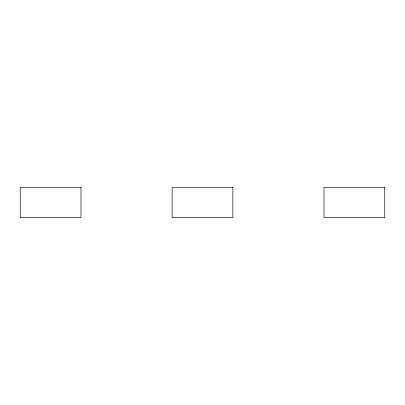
<?xml version="1.0" encoding="UTF-8"?>
<svg xmlns="http://www.w3.org/2000/svg" width="405" height="405" viewBox="0 0 405 405"><rect width="100%" height="100%" fill="white"/><g stroke="black" fill="none" stroke-linecap="round" stroke-linejoin="round"><path stroke-width="0.61" d="M81 187.312L20.25 187.312L20.25 217.688L81 217.688L81 187.312M232.875 187.312L172.125 187.312L172.125 217.688L232.875 217.688L232.875 187.312M384.75 187.312L324 187.312L324 217.688L384.75 217.688L384.75 187.312"/></g></svg>
